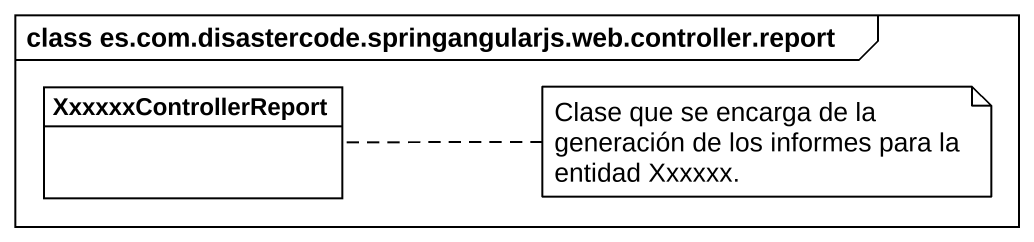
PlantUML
@startuml
mainframe class es.com.disastercode.springangularjs.web.controller.report
hide circle
hide empty members
class XxxxxxControllerReport
note right of XxxxxxControllerReport : Clase que se encarga de la generación de los informes para la entidad Xxxxxx.
@enduml
